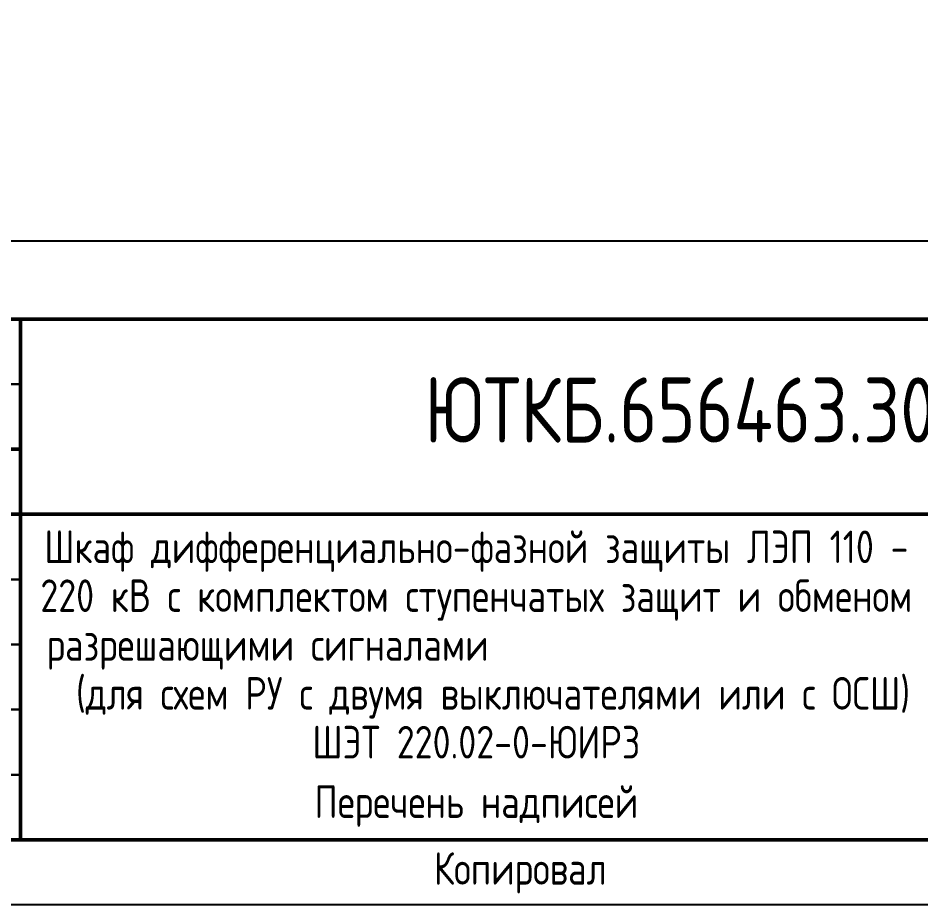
# Model space of a CAD drawing. Header units: millimetres. Extents: x -863 to 2619, y -90 to 586.
# Drawn here: x -755.2 to -685.9, y 0 to 68.1 of the extents above; entities that cross this region are included whole.
import ezdxf

# ---------------------------------------------------------------- set-up
doc = ezdxf.new("R2010")
doc.units = ezdxf.units.MM
doc.styles.add('Gost_type_A', font='GOST_A.TTF')

# ---------------------------------------------------------------- blocks, each defined once
blk = doc.blocks.new('Формат_А4')
blk.add_lwpolyline([(0, 297), (0, 0), (-210, 0), (-210, 297)], close=True)
at = {"lineweight": 50}
blk.add_lwpolyline([(-190, 292), (-5, 292), (-5, 5), (-190, 5)], close=True, dxfattribs=at)
blk = doc.blocks.new('Штамп большой нижний текстовый')
at = {"lineweight": 50}
for points in [[(-185, 40), (-120, 40), (-120, 30), (-185, 30)], [(-120, 25), (0, 25), (0, 40), (-120, 40)], [(-130, 30), (-120, 30), (-120, 25), (-130, 25)], [(-130, 25), (-120, 25), (-120, 0), (-130, 0)], [(-120, 25), (-50, 25), (-50, 0), (-120, 0)]]:
    blk.add_lwpolyline(points, close=True, dxfattribs=at)
for points in [[(-130, 40), (-120, 40), (-120, 35), (-130, 35)], [(-130, 35), (-120, 35), (-120, 30), (-130, 30)], [(-130, 25), (-120, 25), (-120, 20), (-130, 20)], [(-130, 20), (-120, 20), (-120, 15), (-130, 15)], [(-130, 15), (-120, 15), (-120, 10), (-130, 10)], [(-130, 10), (-120, 10), (-120, 5), (-130, 5)], [(-130, 5), (-120, 5), (-120, 0), (-130, 0)]]:
    blk.add_lwpolyline(points, close=True)
at = {"insert": (-75, -2.535), "char_height": 2.5, "width": 13.12023, "attachment_point": 6, "style": 'Gost_type_A'}
blk.add_mtext('Копировал', dxfattribs=at)

msp = doc.modelspace()

# ---------------------------------------------------------------- linework, layer by layer
msp.add_line((-820, 51), (-635, 51))

# ---------------------------------------------------------------- block references
at = {"color": 1}
for name, p in [('Формат_А4', (-630, 0)), ('Штамп большой нижний текстовый', (-635, 5))]:
    msp.add_blockref(name, p, dxfattribs=at)

# ---------------------------------------------------------------- texts
at = {"style": 'Gost_type_A'}
for s, insert, char_height, width, attachment_point in [('ЮТКБ.656463.300-012Д1', (-695, 37.5), 5, 120, 5), ('Перечень надписей', (-720, 6), 2.5, 70, 8)]:
    msp.add_mtext(s, dxfattribs=dict(at, insert=insert, char_height=char_height, width=width, attachment_point=attachment_point))
at = {"insert": (-720, 20), "char_height": 2.5, "width": 68, "attachment_point": 5, "line_spacing_factor": 0.9, "style": 'Gost_type_A'}
msp.add_mtext('Шкаф дифференциально-фазной защиты ЛЭП 110 - 220 кВ с комплектом ступенчатых защит и обменом разрешающими сигналами                             (для схем РУ с двумя выключателями или с ОСШ) \\PШЭТ 220.02-0-ЮИРЗ', dxfattribs=at)

doc.saveas('drawing.dxf')
